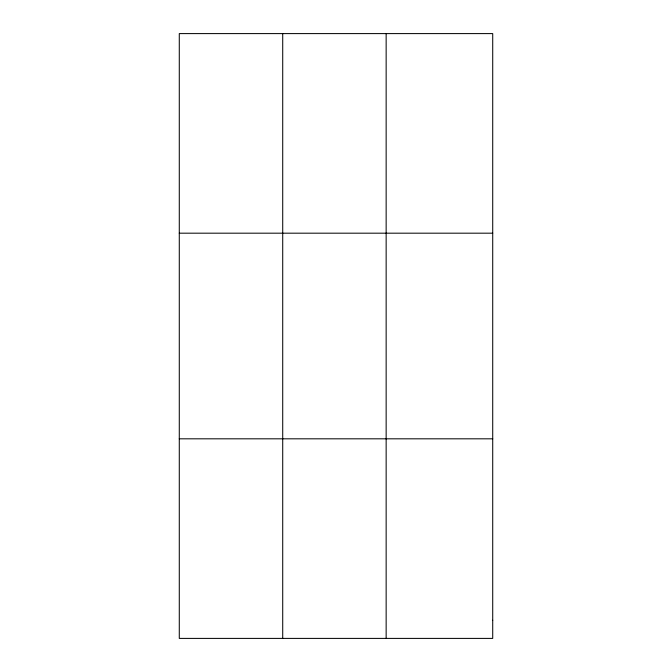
<?xml version="1.0" encoding="UTF-8"?>
<svg xmlns="http://www.w3.org/2000/svg" width="672" height="672" viewBox="0 0 672 672"><rect width="100%" height="100%" fill="white"/><g stroke="black" fill="none" stroke-linecap="round" stroke-linejoin="round"><path stroke-width="1.01" d="M282.719 638.4L282.719 33.6M386.148 638.4L386.148 33.6M179.281 233.184L492.719 233.184M179.281 438.816L492.719 438.816M492.719 620.256L492.719 638.4L179.281 638.4L179.281 33.6L492.719 33.6L492.719 620.256"/></g></svg>
